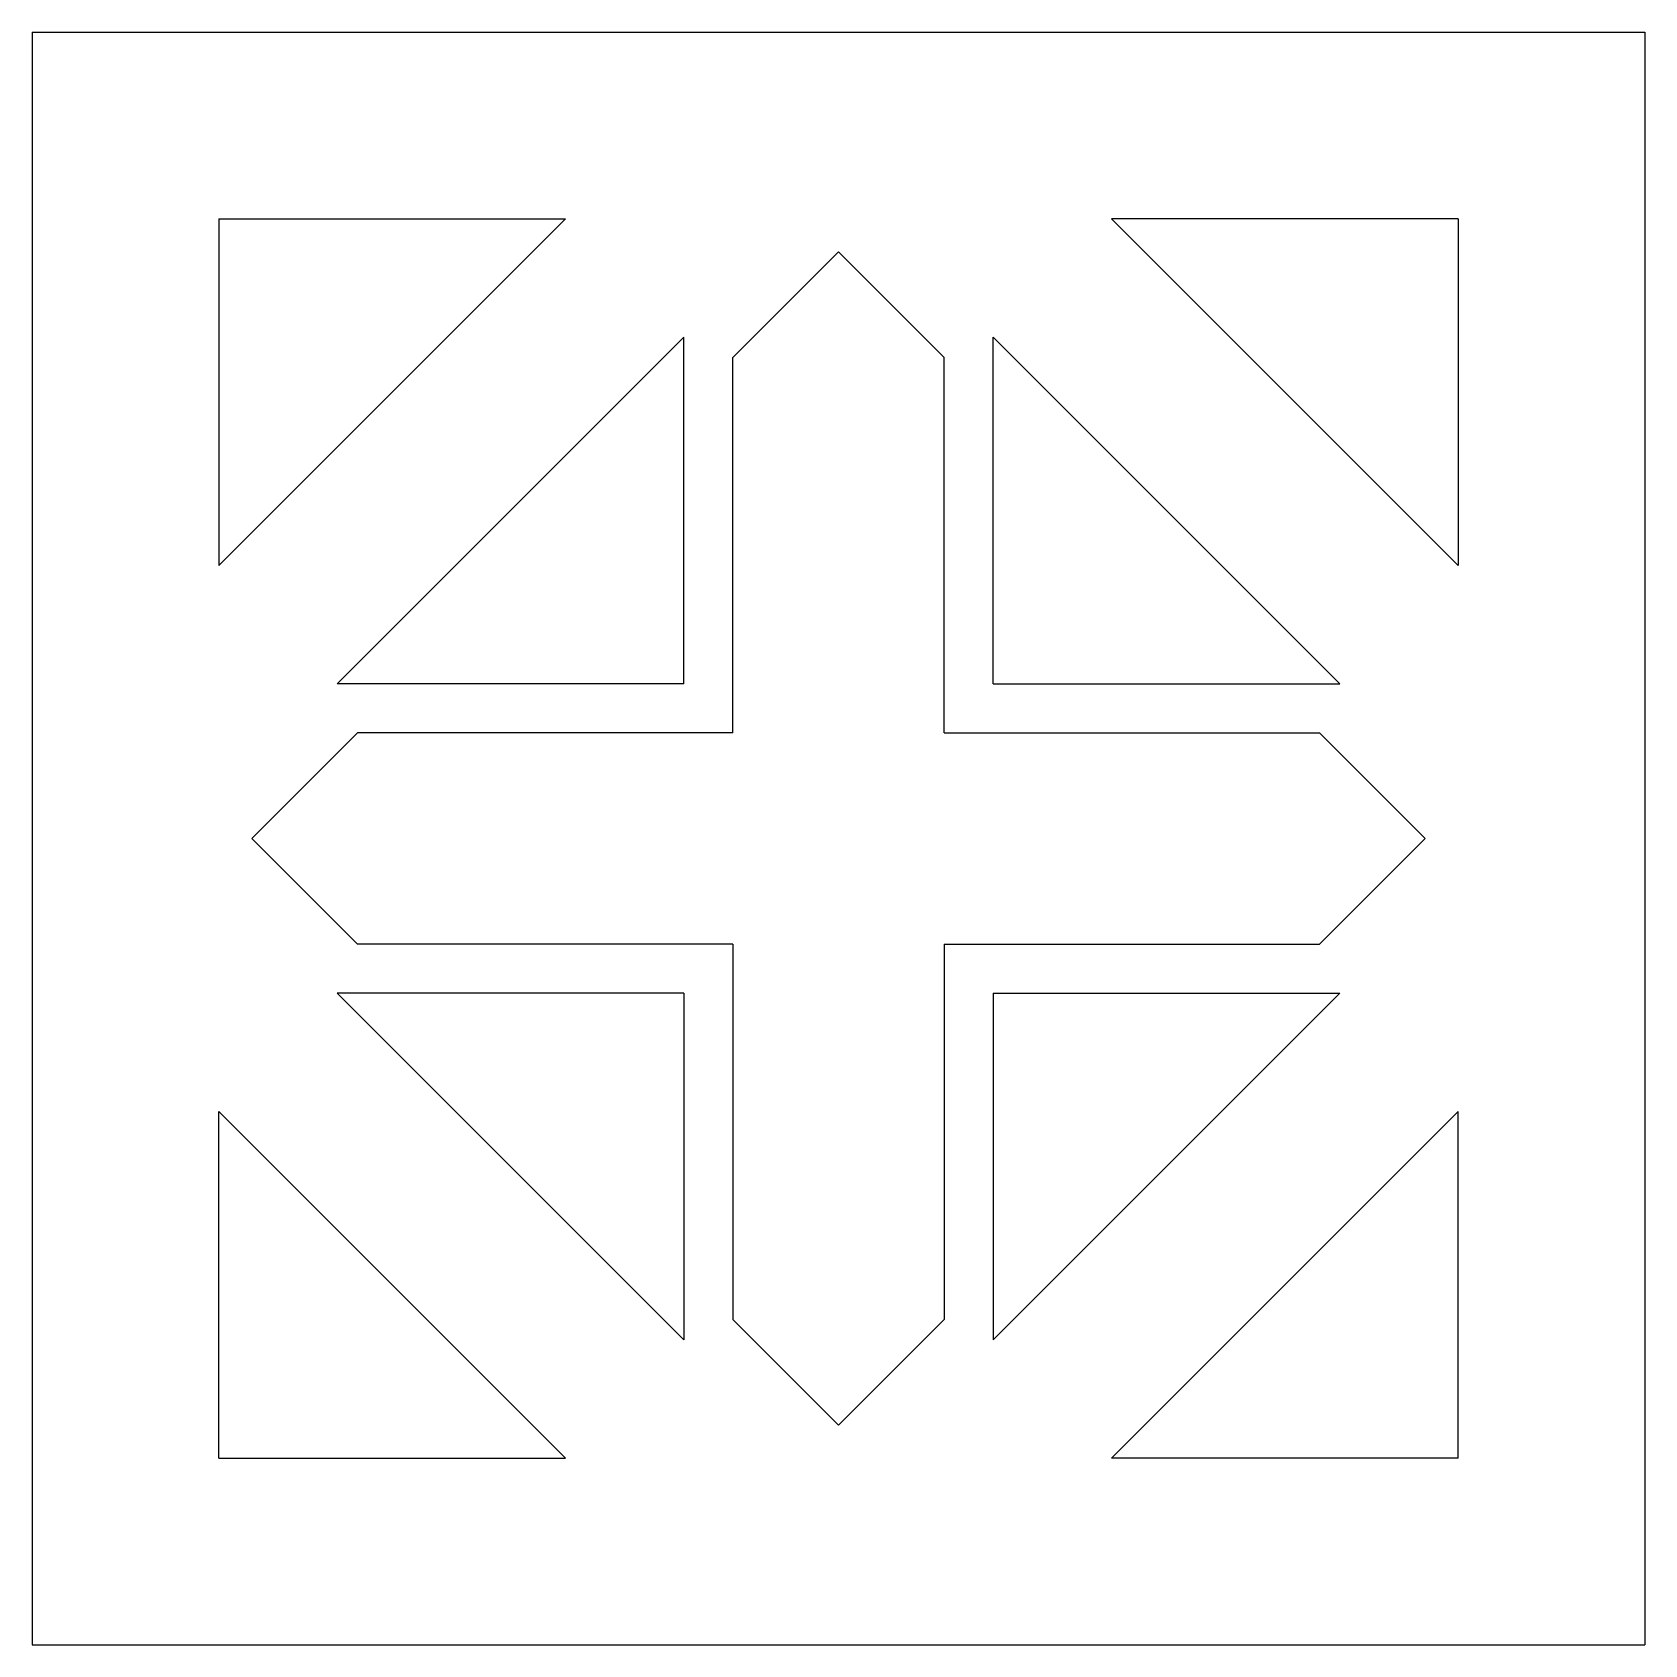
# Model space of a CAD drawing. Extents: x 48 to 637, y 137 to 327.
# Drawn here: x 455.3 to 636.6, y 140.2 to 321.4 of the extents above; entities that cross this region are included whole.
import ezdxf

# ---------------------------------------------------------------- set-up
doc = ezdxf.new("R2010")
doc.units = 0
doc.layers.get('0').update_dxf_attribs({"linetype": 'CONTINUOUS'})

msp = doc.modelspace()

# ---------------------------------------------------------------- linework, layer by layer
for p, q in [((455.331914, 321.419375), (636.593065, 321.419375)), ((455.331914, 321.419375), (455.331914, 140.15816)), ((636.593065, 321.419375), (636.593065, 140.15816)), ((515.282123, 300.430575), (476.320683, 261.469134)), ((476.320683, 300.430575), (515.282123, 300.430575)), ((476.320683, 300.430575), (476.320683, 261.469134)), ((576.642856, 300.430575), (615.604296, 261.469134)), ((615.604296, 300.430575), (576.642856, 300.430575)), ((615.604296, 300.430575), (615.604296, 261.469134)), ((534.078544, 284.85598), (545.96249, 296.739925)), ((557.846435, 284.85598), (545.96249, 296.739925)), ((489.617103, 248.172714), (528.578544, 287.134154)), ((528.578544, 248.172714), (528.578544, 287.134154)), ((563.346435, 287.134154), (602.307876, 248.172714)), ((563.346435, 248.172714), (563.346435, 287.134154)), ((534.078544, 242.672714), (534.078544, 284.85598)), ((557.846435, 242.672714), (557.846435, 284.85598)), ((528.578544, 248.172714), (489.617103, 248.172714)), ((563.346435, 248.172714), (602.307876, 248.172714)), ((491.895278, 242.672714), (480.011332, 230.788768)), ((534.078544, 242.672714), (491.895278, 242.672714)), ((557.846435, 242.672714), (600.029701, 242.672714)), ((600.029701, 242.672714), (611.913647, 230.788768)), ((491.895278, 218.904822), (480.011332, 230.788768)), ((600.029701, 218.904822), (611.913647, 230.788768)), ((534.078544, 218.904822), (491.895278, 218.904822)), ((534.078544, 218.904822), (534.078544, 176.721556)), ((557.846435, 218.904822), (557.846435, 176.721556)), ((557.846435, 218.904822), (600.029701, 218.904822)), ((489.617103, 213.404822), (528.578544, 174.443381)), ((528.578544, 213.404822), (489.617103, 213.404822)), ((528.578544, 213.404822), (528.578544, 174.443381)), ((563.346435, 213.404822), (602.307876, 213.404822)), ((563.346435, 213.404822), (563.346435, 174.443381)), ((563.346435, 174.443381), (602.307876, 213.404822)), ((515.282123, 161.146961), (476.320683, 200.108401)), ((476.320683, 161.146961), (476.320683, 200.108401)), ((576.642856, 161.146961), (615.604296, 200.108401)), ((615.604296, 161.146961), (615.604296, 200.108401)), ((534.078544, 176.721556), (545.96249, 164.83761)), ((557.846435, 176.721556), (545.96249, 164.83761)), ((476.320683, 161.146961), (515.282123, 161.146961)), ((615.604296, 161.146961), (576.642856, 161.146961)), ((455.331914, 140.15816), (636.593065, 140.15816))]:
    msp.add_line(p, q)

doc.saveas('drawing.dxf')
